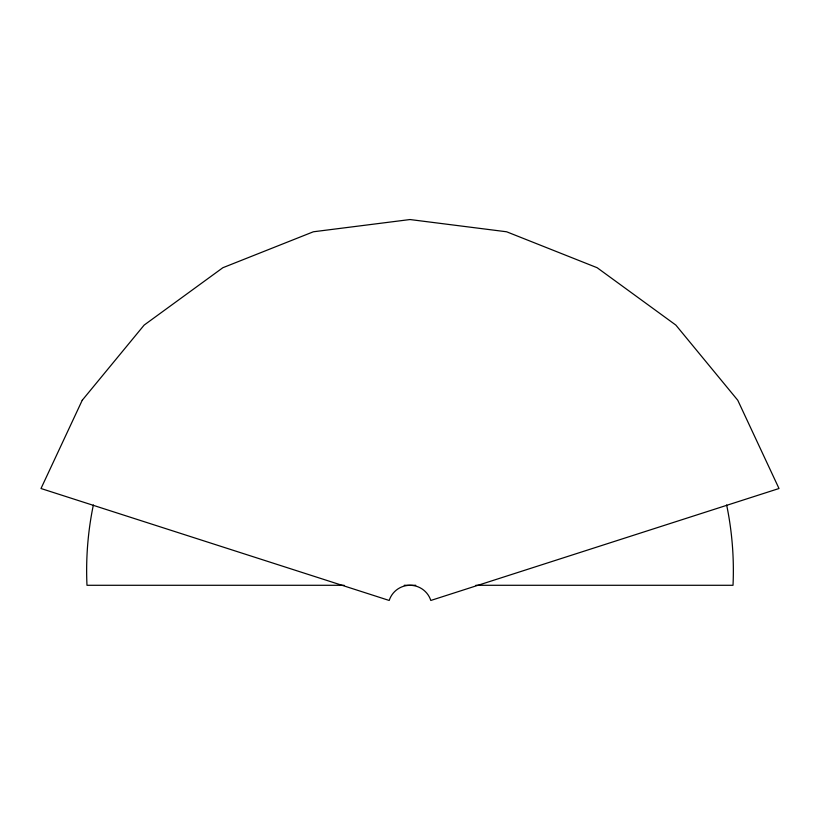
<?xml version="1.0" encoding="UTF-8"?>
<svg xmlns="http://www.w3.org/2000/svg" width="820" height="820" viewBox="0 0 820 820"><rect width="100%" height="100%" fill="white"/><g stroke="black" fill="none" stroke-linecap="round" stroke-linejoin="round"><path stroke-width="1.23" d="M344.113 585.285L86.981 585.285A323.357 323.357 0 0 1 93.357 504.976M404.239 585.285L415.76 585.285M475.887 585.285L733.018 585.285A323.357 323.357 0 0 0 726.643 504.976M82.225 400.273L41 488.515L389.192 600.455A21.863 21.863 0 0 1 430.807 600.455L779 488.515L737.774 400.273L675.854 325.089L597.144 267.72L506.627 231.783L410 219.545L313.373 231.783L222.855 267.72L144.146 325.089L82.225 400.273"/></g></svg>
